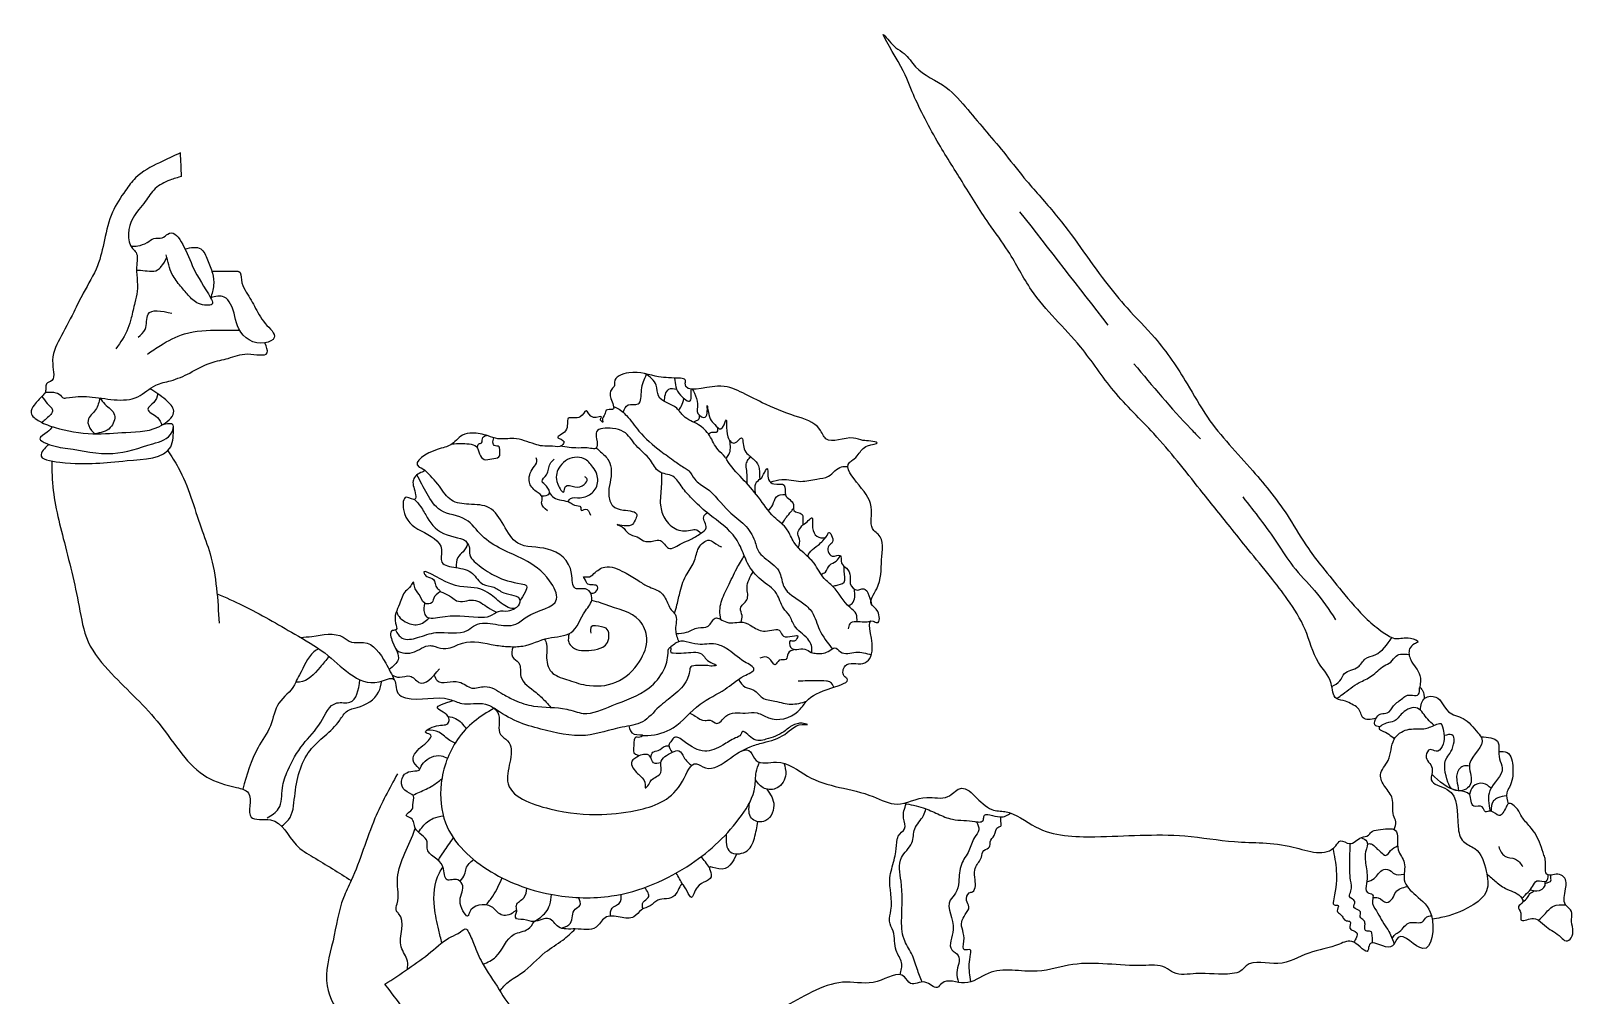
# Model space of a CAD drawing. Header units: millimetres. Extents: x 3298 to 5745, y 1190 to 2896.
# Drawn here: x 3298 to 4188, y 2201 to 2757 of the extents above; entities that cross this region are included whole.
import ezdxf

# ---------------------------------------------------------------- set-up
doc = ezdxf.new("R2010")
doc.units = ezdxf.units.MM

msp = doc.modelspace()

# ---------------------------------------------------------------- linework, layer by layer
for points in [[(4073.16, 2360.39), (4065.71, 2360.84), (4064.44, 2363.37), (4062.79, 2366.42), (4059.36, 2368.57), (4055.68, 2370.35), (4050.48, 2371.87), (4047.31, 2380.62), (4040.09, 2392.63), (4032.29, 2411.8), (4022.21, 2429.02), (4012.45, 2442.02), (3999.45, 2457.94), (3989.04, 2470.93), (3971.81, 2492.38), (3945.1, 2524.68), (3922.01, 2549.37), (3902.83, 2574.72), (3874.54, 2607.53), (3861.19, 2629.88), (3849.99, 2645.95), (3834.51, 2670.16), (3820.26, 2693.35), (3805.8, 2721.9), (3797.65, 2739.4), (3789.51, 2754.66), (3792.52, 2751.28), (3796.45, 2747.29), (3801.14, 2743.91), (3807.72, 2736.34), (3825.41, 2724.32), (3837.82, 2711.59), (3859.7, 2685.49), (3871.79, 2670.47), (3888.12, 2651.55), (3917.25, 2612.22), (3929.66, 2597.21), (3945.66, 2579.91), (3964.28, 2553.48), (3976.04, 2534.23), (4002.17, 2503.22), (4023.11, 2475.97), (4034.22, 2458.35), (4042.38, 2447.58), (4053.49, 2433.88), (4068.18, 2417.56), (4077.33, 2410.05), (4084.84, 2406.46), (4093.01, 2406.79), (4097.25, 2404.5), (4095.48, 2403.44), (4092.6, 2400.56), (4093.24, 2394.17), (4098.52, 2385.27), (4098.47, 2378.34)], [(3383.93, 2686.63), (3371.79, 2680.97), (3357.98, 2672.17), (3352.27, 2665.01), (3344.69, 2652.4), (3340.07, 2636.43), (3336.07, 2621.5), (3327.86, 2605.74), (3322.37, 2594.79), (3314.28, 2579.3), (3310.24, 2564.83), (3308.89, 2554.73), (3307.21, 2554.06), (3306.2, 2550.02), (3306.12, 2548.61)], [(3384.56, 2673.08), (3383.93, 2686.63)], [(3384.56, 2673.08), (3377.82, 2670.92), (3369.32, 2666.02), (3363.58, 2658.53), (3356.58, 2649.21), (3356.33, 2631.4), (3358.3, 2629.14), (3358.7, 2622.34), (3358.97, 2606.76), (3357.64, 2600.23), (3355.5, 2591.43), (3353.63, 2585.3), (3346.7, 2573.58)], [(3867.75, 2652.7), (3918.64, 2587.29)], [(3355.36, 2632.76), (3359.31, 2633.01), (3364.62, 2634.95), (3368.61, 2637.21), (3373.33, 2637.63), (3376.54, 2639.83), (3390.73, 2621.69), (3401.44, 2602.73), (3402.45, 2599.95), (3395.46, 2599.36), (3389.05, 2603.83), (3383.99, 2609.72), (3379.18, 2616.55), (3375.74, 2627.78)], [(3386.53, 2631.21), (3395.64, 2631.31), (3399.46, 2624.92), (3402.31, 2617.16), (3403.02, 2610.2), (3401.25, 2603.07)], [(3358.61, 2618.88), (3360.91, 2618.92), (3370.71, 2619.14), (3372.87, 2621.03), (3376.06, 2626.26)], [(3401.94, 2618.44), (3416.34, 2618.4), (3417.54, 2618.27), (3419, 2613.34), (3421.2, 2607.49), (3426.59, 2598.18), (3432.81, 2588.22), (3438.02, 2580.09), (3432.62, 2577.01), (3417.51, 2585.19), (3412.83, 2599.46), (3409.09, 2603.43), (3401.25, 2603.07)], [(3359.48, 2580.37), (3363.47, 2584.82), (3365.24, 2593.53), (3378.97, 2594.18)], [(3364.87, 2570.58), (3372.34, 2575.56), (3386.26, 2582.19), (3406.27, 2584.4), (3417.94, 2584.42)], [(3306.12, 2548.61), (3312.08, 2548.28), (3315.4, 2546.13), (3315.81, 2545.55), (3318.04, 2545.3), (3331.37, 2545.97), (3359.26, 2545.97), (3369.73, 2552.66), (3378.21, 2555.2), (3389.23, 2559.64), (3401.51, 2565.57), (3411.47, 2568.11), (3422.7, 2570.65), (3433.93, 2571.28), (3432.62, 2577.01)], [(3933.62, 2564.94), (3966.46, 2527.41), (3972, 2521.67)], [(3677.68, 2363.43), (3680.7, 2361.77), (3686.34, 2359.23), (3689.32, 2359.34), (3692.97, 2357.57), (3698.28, 2361.66), (3709.56, 2363.54), (3716.41, 2363.58), (3722.92, 2360.75), (3739.91, 2364.43), (3744.72, 2370.09), (3759.44, 2378.01), (3768.21, 2383.38), (3766.62, 2384.81), (3767.19, 2390.75), (3777.39, 2392.17), (3782.77, 2400.94), (3783.34, 2416.51), (3785.61, 2415.66), (3785.89, 2422.17), (3782.21, 2426.42), (3785.32, 2435.2), (3788.16, 2451.9), (3786.17, 2466.62), (3783.74, 2468.73), (3782.38, 2480.5), (3775.13, 2495), (3769.69, 2508.13), (3771.5, 2509.49), (3774.67, 2512.66), (3780.11, 2517.64), (3785.55, 2519.45), (3781.92, 2520.36), (3777.39, 2520.81), (3771.95, 2522.17), (3756.09, 2521.72), (3752.46, 2527.15), (3738.41, 2534.85), (3719.37, 2542.55), (3706.68, 2548.89), (3693.54, 2552.06), (3674.95, 2553.87), (3674.95, 2555.68), (3672.23, 2556.59), (3659.54, 2557.5), (3642.32, 2559.76), (3634.16, 2554.32), (3634.13, 2552.49), (3632.53, 2550.36), (3632, 2545.04), (3633.07, 2538.66), (3629.34, 2538.13), (3628.63, 2536), (3627.21, 2532.28), (3627.39, 2531.39), (3626.15, 2532.46), (3626.68, 2534.23), (3622.07, 2534.05), (3617.81, 2537.77), (3614.44, 2534.41), (3607.52, 2533.52), (3605.93, 2526.25), (3601.49, 2522.35), (3605.04, 2520.05), (3603.8, 2517.92), (3598.47, 2517.39), (3592.62, 2517.57), (3588.19, 2518.63), (3576.12, 2521.82), (3566.93, 2521.77), (3561.24, 2523.37), (3552.17, 2524.97), (3546.48, 2523.72), (3539.72, 2518.21), (3531.9, 2515.55), (3521.58, 2505.42), (3524.78, 2503.46), (3522.47, 2502.22), (3518.02, 2497.42), (3519.45, 2489.42), (3519.27, 2486.93), (3514.29, 2488), (3512.51, 2480.89), (3522.65, 2468.63), (3534.39, 2457.79), (3534.68, 2450.58), (3542.65, 2447.45), (3552.32, 2444.04), (3558.3, 2437.78), (3564.56, 2436.08), (3570.25, 2432.95), (3579.64, 2428.68), (3577.65, 2424.42), (3569.97, 2426.12), (3562, 2432.38), (3557.16, 2434.94), (3539.8, 2438.07), (3524.44, 2444.04), (3525.86, 2442.33), (3529.84, 2440.63), (3531.84, 2435.51), (3533.54, 2434.09), (3530.41, 2430.67), (3528.99, 2427.26), (3524.72, 2426.98), (3521.59, 2431.81), (3518.75, 2436.64), (3518.18, 2438.92), (3516.75, 2436.93), (3513.62, 2433.8), (3510.21, 2426.41), (3507.93, 2415.32), (3508.22, 2411.62), (3506.23, 2411.06), (3506.23, 2404.52), (3509.36, 2394.28), (3504.24, 2388.61)], [(3639.13, 2537.05), (3642.02, 2541.25), (3647.73, 2541.8), (3649.75, 2549.89), (3652.6, 2558.78)], [(3773.92, 2416.18), (3773.48, 2420.69), (3769.98, 2424.37), (3760.05, 2436.5), (3755.08, 2441.1), (3749.19, 2449.93), (3737.59, 2462.07), (3733.73, 2469.24), (3726.18, 2476.59), (3717.16, 2488), (3707.77, 2498.85), (3698.94, 2509.51), (3697.98, 2511.09), (3693.93, 2515.32), (3688.96, 2523.59), (3682.51, 2529.85), (3674.05, 2534.81), (3670, 2539.41), (3659.51, 2546.4), (3658.22, 2552.65), (3651.91, 2559.27)], [(3668.68, 2556.77), (3669.57, 2551.59), (3672.23, 2546.86), (3677.85, 2543.61), (3678.47, 2550.37), (3681.98, 2541.84), (3682.28, 2536.23), (3686.42, 2534.16), (3687.6, 2540.96), (3689.37, 2533.28), (3691.92, 2529.87), (3695.39, 2527.44), (3698.4, 2532.53), (3699.55, 2522.82), (3703.6, 2519.35), (3707.3, 2522.24), (3708.92, 2515.89), (3711.23, 2512.65), (3715.75, 2508.49), (3717.71, 2502.71), (3718.17, 2498.32), (3722.11, 2504.56), (3723.03, 2498.21), (3726.04, 2495.66), (3732.05, 2494.97), (3732.75, 2489.31), (3737.26, 2483.88), (3737.49, 2480.29), (3742.34, 2477.95), (3742.89, 2472.22), (3747.7, 2476.1), (3749.18, 2467.41), (3756.77, 2465.93), (3757.51, 2467.59), (3759.92, 2462.23), (3757.7, 2460.01), (3759.73, 2454.1), (3764.36, 2454.47), (3765.1, 2450.03), (3767.87, 2447.07), (3770.11, 2442.39), (3770.11, 2438.33), (3774.36, 2434.44), (3776.77, 2435.18), (3782.34, 2426.19)], [(3306.12, 2548.61), (3304.21, 2546.37), (3299.59, 2541.16), (3297.8, 2536.7), (3302.72, 2531.79), (3311.66, 2528.21), (3333.4, 2524.64), (3352.47, 2525.39), (3374.07, 2530.15), (3380.03, 2537.74), (3375.41, 2544.14), (3366.27, 2550.6)], [(3370.93, 2547.56), (3368.49, 2542.66), (3365.11, 2538.85), (3370.58, 2534.06), (3373.18, 2529.6)], [(3662.88, 2543.28), (3663.5, 2547.25), (3665.47, 2550.38), (3670, 2550.34)], [(3304.03, 2546.18), (3307.12, 2542.1), (3310.08, 2538.31), (3306.65, 2533.34), (3304.02, 2531.11)], [(3337.47, 2545.26), (3334.92, 2538.43), (3330.6, 2532.33), (3332.61, 2526.58), (3334.51, 2524.61)], [(3337.47, 2545.26), (3340.31, 2541.73), (3345.88, 2535.39), (3343.45, 2528.17), (3334.51, 2524.61)], [(3633.6, 2540.38), (3635.36, 2539.66), (3641.02, 2535.14), (3648.26, 2526.2), (3660.83, 2514.66), (3668.99, 2508.66), (3674.88, 2504.7), (3677.03, 2503.23), (3680.42, 2498.36), (3686.99, 2493.27), (3700.21, 2479.86), (3709.19, 2472.04), (3714.99, 2462.77), (3717.6, 2456.11), (3721.66, 2452.35), (3729.48, 2444.24), (3731.8, 2436.42), (3742.52, 2427.15), (3748.03, 2421.65), (3752.38, 2411.51), (3759.73, 2400.61)], [(3671.14, 2538.27), (3672.78, 2540.64), (3674.21, 2544.92)], [(3309.93, 2528.74), (3307.13, 2525.54), (3302.79, 2521.74), (3306.77, 2518.97), (3318.89, 2516.13), (3344.96, 2513.24), (3367.94, 2518.85), (3379.04, 2525.72), (3379.71, 2529.58), (3373.18, 2529.6)], [(3679.58, 2531.4), (3680.98, 2532.01), (3682.69, 2532.95), (3683.13, 2535.25)], [(3307.83, 2518.55), (3305.45, 2515.92), (3303.52, 2512.72), (3314.27, 2508.25), (3353.25, 2509.1), (3378.32, 2517.17), (3379.82, 2528.16)], [(3540.51, 2518.77), (3545.45, 2519), (3550.27, 2518.73), (3554.54, 2517.24), (3556.31, 2513.03), (3559.09, 2509.78), (3563.37, 2510.18), (3567.51, 2511.27), (3567.99, 2515.61), (3567.58, 2517.17), (3564.8, 2517.85), (3564.12, 2520.7), (3564.58, 2522.29)], [(3555, 2516.63), (3555.97, 2518.8), (3557.53, 2519.34), (3557.94, 2520.97), (3558.28, 2522.46), (3560.27, 2523.67)], [(3747.86, 2398.36), (3747.7, 2402.5), (3745.53, 2406.31), (3737.91, 2413.92), (3735.01, 2419.71), (3731.57, 2424.06), (3727.58, 2432.4), (3718.69, 2440.37), (3710.89, 2449.97), (3706.72, 2459.57), (3700.74, 2468.27), (3687.68, 2478.96), (3678.8, 2487.29), (3673.14, 2493.74), (3667.7, 2500.08), (3659.9, 2502.79), (3654.82, 2509.32), (3646.66, 2517.83), (3639.41, 2525.8), (3633.07, 2527.62), (3623.82, 2525.8), (3623.82, 2521.64), (3623.27, 2516.02), (3620.37, 2516.2), (3613.12, 2516.38), (3602.91, 2517.43)], [(3688.28, 2524.58), (3690.29, 2525.44), (3693.43, 2525.79), (3693.55, 2528.21)], [(3698.38, 2510.46), (3700.07, 2512.65), (3700.68, 2520.63)], [(3376.57, 2514.86), (3382.62, 2505.12), (3395.79, 2470.44), (3400.98, 2455.31), (3406.13, 2415.28)], [(3607.38, 2485.44), (3608.82, 2487.22), (3614.32, 2487.68), (3618.11, 2488.6), (3623.5, 2493.41), (3623.95, 2501.31), (3621.66, 2505.43), (3616.62, 2510.24), (3605.84, 2508.98), (3602.06, 2504.75), (3601.48, 2495.58), (3604.92, 2491.12), (3605.96, 2494.21), (3611.23, 2494.09), (3616.73, 2495.35), (3618.34, 2498.45), (3617.08, 2499.82)], [(3623.72, 2516.37), (3626.1, 2514.25), (3630.79, 2508.99), (3632.28, 2503.27), (3631.59, 2496.53), (3630.79, 2489.55), (3633.19, 2483.03), (3639.26, 2480.63), (3647.04, 2477.77), (3646.01, 2474.8), (3643.72, 2471.83), (3635.71, 2472.17), (3638.57, 2470.91), (3642.23, 2467.03), (3647.15, 2465.08), (3650.93, 2462.91), (3656.77, 2462.79), (3660.66, 2463.02), (3665.24, 2458.68), (3673.13, 2461.54), (3677.94, 2463.6), (3683.89, 2467.25), (3686.98, 2470.34), (3685.61, 2476.74), (3687.54, 2479.08)], [(3710.57, 2495.85), (3710.54, 2502.42), (3710.07, 2506.37), (3710.89, 2509.16), (3712.74, 2511.36)], [(3309.81, 2508.84), (3309.97, 2498.4), (3316.33, 2464.28), (3325.48, 2424.93), (3330.65, 2404.68), (3344.17, 2386.31), (3372.12, 2356.76), (3399.19, 2326.53), (3416.3, 2320.56), (3423.07, 2317.38), (3424.66, 2303.46), (3435.81, 2301.87), (3450.54, 2287.55), (3460.49, 2280.39), (3482.38, 2266.87)], [(3507.09, 2402.54), (3507.93, 2400.74), (3517.44, 2398.41), (3528.07, 2402.43), (3530.66, 2401.86), (3536.98, 2400.71), (3546.46, 2403.87), (3565.42, 2402.72), (3573.18, 2401.86), (3581.22, 2402.15), (3596.16, 2406.74), (3609.09, 2409.9), (3617.43, 2422.53), (3621.16, 2429.71), (3618.29, 2434.87), (3611.68, 2435.45), (3609.38, 2444.06), (3595.59, 2458.13), (3578.35, 2461.57), (3561.97, 2481.95), (3550.19, 2483.96), (3540.14, 2486.26), (3533.24, 2494.3), (3524.67, 2503.75)], [(3595.52, 2480.23), (3592.08, 2484.7), (3592.54, 2487.79), (3588.99, 2491.35), (3585.09, 2496.73), (3587.27, 2504.98), (3589.45, 2508.64), (3588.99, 2510.7)], [(3592.2, 2488.72), (3596.44, 2489.97), (3594.95, 2494.32), (3592.43, 2497.19), (3594.95, 2500.97), (3597.01, 2507.27), (3599.31, 2509.9)], [(3661.32, 2502.11), (3661.23, 2499.61), (3661.12, 2494.24), (3660.66, 2483.38), (3663.18, 2475.72), (3670.16, 2469.43), (3679.2, 2469.2), (3680.68, 2469.43), (3683.84, 2467.22)], [(3723.99, 2496.68), (3730.6, 2498.29), (3741.63, 2497.17), (3750.8, 2498.47), (3757.53, 2500.16), (3765.01, 2505.61), (3768.71, 2505.68)], [(3507.82, 2411.44), (3511.69, 2406.74), (3520.6, 2407.03), (3531.23, 2409.9), (3549.62, 2411.33), (3553.93, 2414.2), (3577.2, 2414.78), (3583.52, 2419.08), (3600.76, 2429.13), (3596.74, 2439.75), (3581.8, 2452.1), (3557.66, 2465.88), (3548.47, 2475.06), (3533.82, 2480.52), (3526.06, 2489.99), (3520.24, 2500.86)], [(3718, 2498.52), (3715.43, 2495.67), (3715.23, 2490.46)], [(3518.83, 2486.73), (3522.43, 2482.55), (3526.2, 2476.29), (3537.67, 2466.25), (3549.32, 2460.88), (3546.81, 2456.58), (3543.76, 2453.18), (3542.88, 2447.41)], [(3596.62, 2490.5), (3599.08, 2487.91), (3603.55, 2486.31), (3608.48, 2484.93), (3611.11, 2483.44), (3614.67, 2482.07), (3614.9, 2480.46), (3617.42, 2481.15), (3620.29, 2477.6)], [(3722.9, 2480.23), (3725.42, 2483.66), (3727.48, 2488.32), (3732.64, 2489.66)], [(3996.34, 2488.2), (4016.3, 2461.43), (4025.23, 2448.31), (4037.84, 2434.14), (4049.92, 2417.34)], [(3730.71, 2472.57), (3732.15, 2474.83), (3733.24, 2476.51), (3736.02, 2479.73), (3737.25, 2481.48)], [(3740.07, 2458.92), (3740.84, 2463.89), (3739.96, 2465.86), (3742.89, 2472.22)], [(3548.99, 2462.15), (3550.49, 2458.65), (3550.56, 2455.78), (3556.1, 2448.56), (3565.85, 2442.39), (3580.38, 2438.04), (3583.46, 2436.85), (3582.62, 2433.28), (3579.66, 2428.35)], [(3668.69, 2421.08), (3670.18, 2425.89), (3672, 2433.72), (3676, 2443.91), (3680.37, 2451.55), (3682.74, 2458.83), (3688.75, 2463.2), (3693.85, 2460.29), (3695.86, 2459.38)], [(3747.85, 2451.52), (3745.91, 2453.47), (3751.54, 2460.36), (3756.36, 2465.37)], [(3620.45, 2432.67), (3623.12, 2433.2), (3624.36, 2436.59), (3618.84, 2437.83), (3616.92, 2441.1), (3616.35, 2442), (3618.5, 2442), (3622.33, 2444.03), (3628.54, 2447.75), (3639.82, 2444.7), (3647.61, 2440.08), (3653.2, 2436.7), (3661.28, 2432.66), (3665.04, 2426.32), (3666.77, 2423.14), (3669.08, 2420.54), (3669.37, 2411.6), (3671.21, 2404.73)], [(3695.43, 2417.55), (3694.94, 2422.62), (3695.67, 2427.53), (3699.68, 2436.63), (3704.6, 2446.82), (3709, 2454.21)], [(3753.18, 2443.63), (3755.71, 2444.84), (3758.24, 2448.89), (3762.01, 2451.13), (3764.35, 2454.47)], [(3707.18, 2416), (3707.69, 2419.7), (3706.78, 2423.89), (3710.43, 2428.8), (3710.61, 2435.9), (3714.11, 2445.03)], [(3759.92, 2436.63), (3761.86, 2437.17), (3766.5, 2438.98), (3766.57, 2445.35), (3766.55, 2448.17)], [(3405.01, 2432.36), (3419.82, 2425.61), (3449.78, 2409.08), (3467.1, 2398.17), (3481.62, 2386.16), (3498.52, 2381.58), (3506.8, 2383.14), (3509.3, 2375.02), (3513.68, 2372.36), (3539.16, 2371.42), (3546.11, 2369.06), (3559.71, 2368.66), (3567.31, 2362.66), (3568.51, 2351.07), (3572.52, 2347.47), (3572.52, 2324.28), (3596.92, 2308.28), (3626.94, 2305.09), (3648.94, 2307.89), (3673.35, 2324.28), (3681.36, 2334.27), (3686.56, 2331.87), (3712.57, 2341.07), (3715.87, 2336.18), (3727.47, 2335.24), (3745.34, 2327.1), (3783.27, 2315.35), (3797.06, 2310.97), (3814.15, 2314.88), (3826.38, 2315.35), (3833.12, 2319.89), (3851.77, 2307.83), (3859.28, 2306.66), (3876.98, 2297.82), (3911.17, 2292.19), (3963.06, 2292.6), (3991.62, 2289.38), (4025.41, 2286.17), (4049.95, 2286.97), (4052.77, 2289.78), (4058, 2288.18), (4064.83, 2291.79), (4068.86, 2293), (4070.44, 2294.87), (4074.39, 2296.11), (4084.38, 2295.84), (4086.03, 2284.62), (4089.51, 2277.21), (4089.51, 2267.28), (4096.13, 2258.44), (4105.13, 2246.77), (4100.18, 2227.64), (4086.04, 2234.1), (4082.78, 2229.16), (4077.09, 2229.16), (4069.5, 2230.11), (4068.55, 2226.48), (4060.33, 2231.38), (4052.11, 2230.27), (4034.4, 2225.06), (4016.69, 2219.05), (3998.34, 2217.63), (3995.34, 2214.79), (3990.28, 2213.21), (3969.41, 2213.21), (3956.44, 2213.84), (3951.7, 2216.68), (3938.91, 2217.93), (3898.43, 2218.44), (3877.94, 2214.64), (3849.6, 2213.38), (3835.94, 2207.82), (3822.79, 2207.57), (3820.26, 2205.29), (3813.17, 2208.32), (3804.83, 2207.57), (3801.28, 2211.36), (3785.69, 2208.74), (3767.87, 2208.34), (3733.03, 2194.58), (3695.36, 2176.77)], [(3533.58, 2433.75), (3535.6, 2432.78), (3540.18, 2430.44), (3543.08, 2428.33), (3552.89, 2428.66), (3561.37, 2424.31), (3566.12, 2421.72)], [(3768.85, 2425.46), (3771.13, 2426.75), (3772.72, 2430.44), (3772.44, 2434.99)], [(3508.44, 2422.15), (3509.91, 2419.19), (3513.49, 2416.18), (3520.75, 2414.5), (3527.38, 2418.38)], [(3524.7, 2426.99), (3524.53, 2421.16), (3525.1, 2419.73), (3533.37, 2418.88), (3555.6, 2418.88), (3562.49, 2419.52), (3567.29, 2422.19), (3572.75, 2422.42), (3576.95, 2424.04)], [(3593.84, 2406.15), (3594.95, 2403.39), (3594.95, 2396.74), (3597.83, 2387.2), (3606.48, 2382.88), (3617.64, 2379.65), (3634.93, 2381.26), (3648.61, 2393.32), (3652.75, 2406.63), (3648.61, 2416.89), (3628.8, 2426.06), (3626.46, 2426.96), (3620.98, 2428.37)], [(3607.96, 2409.24), (3607.74, 2404.47), (3609.9, 2401.6), (3620.88, 2399.8), (3627.36, 2401.6), (3630.06, 2404.29), (3629.34, 2412.39), (3626.64, 2413.29), (3620.7, 2413.29), (3620.52, 2409.69)], [(3669.64, 2409.37), (3675.72, 2410.15), (3682.37, 2412.75), (3688.14, 2413.62), (3692.19, 2418.23), (3698.83, 2415.93), (3708.07, 2415.93), (3713.85, 2413.33), (3721.07, 2410.73), (3729.74, 2410.73), (3731.52, 2407.85), (3739.83, 2407.67), (3739.11, 2406.22), (3737.67, 2404.96), (3735.5, 2405.14), (3735.68, 2401.53), (3743.81, 2400.45), (3747.6, 2398.46), (3750.68, 2397.92), (3758.27, 2399.54), (3761.16, 2401.17), (3764.41, 2398.82), (3773.26, 2398.64), (3782.18, 2397.1)], [(3781.48, 2416.13), (3778.08, 2415.91), (3769.8, 2414.99), (3768.88, 2412.04)], [(3453.23, 2407.1), (3459.74, 2407.76), (3477.77, 2407.24), (3482.45, 2404.47), (3489.39, 2404.29), (3502.22, 2392.34), (3507.3, 2382.49)], [(3650.46, 2350.55), (3653.31, 2350.55), (3667.97, 2355.07), (3683.52, 2368.56), (3697.91, 2377.29), (3708.91, 2384.9), (3714.55, 2388.85), (3709.19, 2393.08), (3698.75, 2400.69), (3692.55, 2403.22), (3682.11, 2403.22), (3669.67, 2404.04), (3668.67, 2403.26), (3665.98, 2401.22)], [(4047.7, 2378.9), (4052.34, 2382.08), (4055.02, 2386.3), (4062.83, 2390.13), (4067.05, 2394.73), (4072.68, 2397.16), (4082.38, 2407.1)], [(3463.58, 2400.72), (3460.89, 2398.82), (3452.58, 2385.56), (3450.33, 2381.37), (3449.56, 2379.74), (3440.71, 2369.28), (3435.75, 2356.24), (3428.62, 2343.58), (3419.85, 2319.57)], [(3469.55, 2396.21), (3464.39, 2389.91), (3452.54, 2381.37), (3450.33, 2381.37)], [(3530.23, 2385.44), (3531.93, 2382.27), (3544.61, 2381.4), (3551.91, 2377.93), (3559.38, 2378.8), (3569.8, 2374.46), (3576.57, 2370.99), (3587.52, 2367.52), (3606.62, 2365.78), (3616.18, 2363.35), (3632.85, 2367.86), (3654.06, 2377.97), (3662.6, 2388.41), (3665.03, 2397.98), (3666.08, 2401.29), (3666.43, 2401.46), (3666.6, 2398.51), (3667.99, 2398.16), (3674.09, 2398.16), (3684.37, 2397.64), (3689.76, 2392.59), (3692.72, 2391.02), (3691.51, 2390.68), (3688.02, 2390.85), (3682.1, 2390.85), (3678.1, 2390.15), (3677.4, 2387.54), (3676.01, 2382.85), (3668.34, 2373.97), (3659.81, 2367.01), (3650.23, 2358.48), (3638.56, 2355.35), (3617.49, 2350.65), (3591.72, 2354.31), (3577.96, 2358.66), (3564.7, 2366.24)], [(3575.66, 2401.77), (3575.33, 2396.02), (3578.93, 2392.42), (3580.19, 2384.68), (3589.01, 2375.33), (3594.77, 2369.75), (3597.5, 2366.79)], [(3738.07, 2400.19), (3734.23, 2397.92), (3732.97, 2394.49), (3729.17, 2393.95), (3726.82, 2391.42), (3723.21, 2395.21), (3717.97, 2395.21)], [(4050.6, 2371.79), (4054, 2374.41), (4063.59, 2381.06), (4070.63, 2384.89), (4077.92, 2390.77), (4081.76, 2392.94), (4084.83, 2396.4), (4092.28, 2397.38)], [(3505.77, 2385.6), (3510.22, 2384.18), (3516.13, 2384.87), (3521.34, 2381.23), (3533.32, 2389.04)], [(3433.84, 2303.09), (3440.47, 2308.39), (3442.68, 2320.31), (3445.77, 2330.46), (3454.61, 2345.47), (3464.77, 2358.28), (3474.05, 2369.32), (3481.56, 2369.76), (3487.41, 2382.66)], [(3442.25, 2298.24), (3446.15, 2301.88), (3449.75, 2315.43), (3458.6, 2341.96), (3475.75, 2359.38), (3480.17, 2364.71), (3485.7, 2366.66), (3498.15, 2375.64), (3499.95, 2382.01)], [(3705.65, 2382.99), (3709.47, 2378.5), (3714.41, 2376.76), (3719.35, 2372.41), (3726.62, 2370.37), (3735.92, 2368.63), (3744.91, 2370.3)], [(3760.52, 2378.36), (3758.73, 2381.23), (3756.37, 2381.96), (3750.74, 2382.14), (3740.02, 2381.96)], [(4075.35, 2355.48), (4072.56, 2356.65), (4073.71, 2361.22), (4076.25, 2363.12), (4079.67, 2363.63), (4083.35, 2367.68), (4088.68, 2372.12), (4091.35, 2373.77), (4098.08, 2375.04), (4098.46, 2378.34), (4099.85, 2376.82), (4100.97, 2371.75)], [(3704.72, 2282.32), (3694.34, 2273.6), (3688.87, 2274.42), (3689.96, 2270.32), (3681.75, 2262.94), (3678.47, 2257.2), (3673.27, 2264.58), (3668.9, 2258.29), (3659.05, 2255.56), (3654.67, 2252.28), (3649.75, 2250.09), (3645.37, 2245.99), (3637.44, 2245.72), (3628.69, 2245.45), (3623.49, 2239.98), (3611.56, 2238.98), (3601.88, 2240.25), (3596.41, 2244.9), (3587.81, 2243.28), (3581.64, 2244.35), (3576.99, 2245.72), (3577.81, 2249.82), (3575.35, 2248.18), (3567.96, 2247.63), (3563.31, 2251.73), (3550.46, 2248.45), (3549.91, 2246.81), (3545.26, 2253.65), (3546.63, 2263.76), (3543.89, 2267.31), (3537.6, 2267.31), (3535.23, 2274.84), (3526.11, 2285.62), (3526.11, 2289.18), (3519.31, 2297.05), (3516.81, 2302.84), (3514.08, 2304.48), (3517.63, 2308.31), (3517.91, 2310.5), (3518.18, 2315.69), (3513.26, 2318.97), (3514.35, 2329.08), (3521.74, 2330.99), (3518.45, 2335.09), (3522.56, 2343.84), (3526.93, 2347.67), (3528.3, 2350.67), (3525.56, 2352.04), (3531.58, 2356.14), (3538.42, 2358.05), (3538.69, 2360.51), (3532.13, 2366.25), (3541.16, 2370.73)], [(4098.72, 2365.19), (4101.44, 2372.14), (4107.73, 2372.73), (4115, 2364.29), (4123.46, 2360.36), (4131.91, 2352.11), (4134.27, 2348.77), (4127.19, 2334.24), (4127.98, 2323.63), (4126.02, 2320.29), (4121.86, 2318.72), (4116.94, 2319.9), (4114.71, 2323.67), (4114.02, 2337.74), (4116.4, 2341.27), (4116.93, 2351.03), (4112.5, 2350.48)], [(3564.7, 2366.24), (3553.15, 2358.61), (3543.57, 2348.22), (3534.27, 2322.8), (3536.74, 2300.12), (3563, 2271.97), (3599.65, 2258.58), (3632.47, 2258.03), (3678.43, 2276.62), (3707.42, 2304.49), (3715.08, 2320.89), (3715.9, 2329.36), (3717.73, 2335.11)], [(3538.24, 2361.54), (3542.56, 2360.33), (3548.67, 2354.48)], [(4106.73, 2356.36), (4103.01, 2359.98), (4100.26, 2363.51), (4097.11, 2366.26), (4088.46, 2363.51), (4083.55, 2358.8), (4079.03, 2357.62), (4075.1, 2354.28), (4076.47, 2353.5), (4083.92, 2348.76)], [(3542.26, 2346.22), (3539.29, 2347.62), (3532.93, 2352.43), (3525.98, 2353.68)], [(3642.5, 2356.09), (3645.41, 2351.36), (3650.45, 2350.53), (3647.99, 2349.45), (3646.54, 2349.58), (3645.24, 2344.88), (3646.23, 2339.72), (3648.1, 2339.06), (3644.8, 2336.54), (3646.89, 2329.3), (3649.09, 2327.17), (3651.9, 2322.12), (3651.9, 2320.43), (3653.87, 2322.4), (3655.55, 2324.92), (3660.89, 2329.14), (3660.89, 2334.75), (3667.64, 2340.93), (3671.29, 2341.78), (3674.1, 2338.12), (3678.67, 2333.27)], [(3707.41, 2341.61), (3712.37, 2344.09), (3719.96, 2346.4), (3732.29, 2351.24), (3744.39, 2356.95), (3745.38, 2356.84), (3743.18, 2357.5), (3740.21, 2357.5), (3737.13, 2356.51), (3731.85, 2352.78), (3721.5, 2348.38), (3713.76, 2348.88), (3707.57, 2352.54), (3707.01, 2351.13), (3703.91, 2349.16), (3696.59, 2344.94), (3686.17, 2341.57), (3674.34, 2347.19), (3668.71, 2349.44), (3667.02, 2347.47), (3665.55, 2345.05), (3667.49, 2340.86)], [(4083.73, 2296.3), (4084.65, 2300.79), (4083.32, 2304.41), (4082.59, 2314.19), (4078.36, 2321.07), (4075.83, 2327.95), (4080.18, 2336.16), (4083.68, 2348.36), (4091.17, 2353.91), (4100.84, 2354.51), (4107.48, 2356.69), (4110.51, 2357.41), (4112.08, 2352.82), (4112.56, 2349.81), (4107.85, 2341.47), (4104.46, 2342.44), (4102.05, 2338.94), (4105.55, 2331.82), (4105.07, 2325.05), (4114.25, 2319.5), (4120.54, 2298.05), (4123.63, 2289.36), (4130.2, 2285.3), (4136.78, 2272.36), (4136.97, 2260.96), (4127.88, 2252.07), (4110.68, 2245.51), (4105.61, 2244.63)], [(3655.07, 2337.83), (3656.29, 2340.86), (3659.26, 2341.96), (3663.56, 2344.5), (3665.5, 2344.56)], [(4133.75, 2349.79), (4143.22, 2347.23), (4144.41, 2337.16), (4145.99, 2331.83), (4138.87, 2318.8), (4139.01, 2306.94)], [(3521.71, 2330.84), (3524, 2334.74), (3534.14, 2338.86), (3537.86, 2337.41)], [(3660.9, 2334.84), (3656.73, 2334.81), (3654.42, 2338.88), (3648.17, 2338.92)], [(3731.86, 2334.57), (3732.86, 2328.27), (3727.94, 2320.35), (3720.55, 2320.07), (3715.42, 2324.92)], [(4127.07, 2332.89), (4123.47, 2332.81), (4119.75, 2327.85), (4119.83, 2324.67), (4120.85, 2318.61)], [(4144.09, 2341.31), (4148.75, 2340.72), (4152.11, 2331.83), (4150.14, 2320.77), (4148.56, 2317.42), (4149.47, 2311.17)], [(3509.04, 2328.4), (3496.03, 2302.81), (3482.38, 2266.87), (3477.9, 2256.94), (3471.85, 2232.14), (3468.4, 2206.08), (3477.76, 2186.55), (3493.64, 2163.76)], [(3517.82, 2316.19), (3521.76, 2317.91), (3529.32, 2321.69), (3534.66, 2325.61)], [(4137.1, 2270.78), (4142.42, 2266.22), (4148.73, 2261.94), (4157.27, 2256.71), (4157.85, 2254.61), (4155.29, 2251.85), (4156.68, 2248.07), (4156.8, 2244.29), (4162.99, 2244.92), (4166.91, 2243.96), (4171.44, 2240.13), (4179.76, 2234.33), (4182.79, 2232.07), (4185.69, 2233.83), (4185.94, 2244.67), (4185.94, 2249.08), (4182.52, 2252.83), (4182.54, 2262.06), (4181.53, 2268.87), (4178, 2270.64), (4174.18, 2270.03), (4172.48, 2270.14), (4170.81, 2278.95), (4170.06, 2281.52), (4168.04, 2287.57), (4161.98, 2298.03), (4157.31, 2303.7), (4154.79, 2307.99), (4149.47, 2311.17), (4148.23, 2309.25), (4144.19, 2304.33), (4139.58, 2306.89), (4139.01, 2306.94), (4136.37, 2306.6), (4134.48, 2309.38), (4129.69, 2309.75), (4127.03, 2316.54), (4120.85, 2318.61), (4105.33, 2328.33)], [(3722.06, 2319.58), (3726.02, 2310.23), (3720.01, 2300.94), (3713.17, 2302.85), (3711.92, 2311.65)], [(4139.53, 2320.14), (4135.02, 2322.89), (4129.21, 2321.18), (4127.03, 2316.54)], [(4148.39, 2315.75), (4143.4, 2314.52), (4140.92, 2312.82), (4139.58, 2306.89)], [(3798.89, 2212.57), (3799.6, 2219.56), (3796.58, 2226.5), (3794.77, 2237.66), (3792.65, 2243.4), (3793.56, 2249.74), (3792.96, 2268.45), (3795.37, 2278.71), (3796.28, 2283.54), (3797.19, 2290.78), (3797.79, 2292.59), (3801.41, 2296.82), (3800.81, 2302.86), (3802.36, 2311.21)], [(3811.54, 2208.41), (3808.62, 2215.93), (3805.41, 2224.8), (3801.07, 2233.11), (3799.74, 2245.38), (3799.36, 2266.53), (3799.55, 2280.12), (3805.6, 2288.62), (3807.31, 2296.78), (3812.22, 2304.34), (3813.72, 2308.29)], [(3800.95, 2311.47), (3812.13, 2308.86), (3820.54, 2305.32), (3828.95, 2302.23), (3841.93, 2300.97), (3844.23, 2300.66), (3846.66, 2301.54), (3847.1, 2303.83), (3856.4, 2303.61), (3862.64, 2305.77)], [(3521.21, 2294.69), (3523.65, 2298.16), (3529.67, 2302.8), (3535.4, 2304.3)], [(3698.51, 2293.63), (3700.86, 2283.45), (3709.61, 2283.45), (3714.81, 2291.37), (3716.81, 2300.91)], [(3842.93, 2300.78), (3844.16, 2296.22), (3841.7, 2291.69), (3838.49, 2284.13), (3834.14, 2276.2), (3832.63, 2266.2), (3830.74, 2259.59), (3827.72, 2255.62), (3829.42, 2238.63), (3828.66, 2226.92), (3832.25, 2223.71), (3831.5, 2213.85), (3832.43, 2208.18)], [(3839.61, 2208.47), (3838.68, 2218.76), (3839.44, 2224.42), (3839.25, 2226.88), (3836.03, 2226.88), (3835.66, 2231.98), (3834.33, 2243.12), (3836.41, 2247.27), (3838.49, 2251.8), (3837.17, 2255.39), (3838.68, 2259.73), (3840.57, 2260.49), (3841.89, 2268.61), (3841.7, 2270.68), (3842.46, 2274.84), (3845.67, 2280.31), (3847.18, 2284.28), (3850.4, 2286.35), (3850.77, 2289.19), (3853.04, 2292.96), (3855.69, 2297.87), (3856.83, 2298.29), (3857.02, 2299.99), (3856.94, 2303.6)], [(3514.74, 2215.7), (3514.79, 2220.42), (3511.21, 2228.58), (3509.68, 2247.95), (3508.49, 2249.31), (3508.83, 2253.56), (3509, 2266.64), (3518.5, 2294.88), (3519.31, 2297.05)], [(3532.52, 2278.52), (3535.68, 2283.39), (3541.3, 2291.46)], [(4064.44, 2291.64), (4067.93, 2289.41), (4067.22, 2283.47), (4067.57, 2274.79), (4067.81, 2265.28), (4068.29, 2260.06), (4071.26, 2258.75), (4071.14, 2255.3), (4073.41, 2249.45), (4076.26, 2244.46), (4079.35, 2239.58), (4081.61, 2235.54), (4083.73, 2230.29)], [(4068.23, 2288.07), (4070.43, 2288.07), (4073.29, 2285.7), (4076.02, 2283.32), (4078.76, 2281.42), (4081.61, 2284.15), (4085.66, 2286.95)], [(3688.9, 2274.49), (3684.16, 2280.72)], [(4048.37, 2285.39), (4048.86, 2256.37), (4049.09, 2252.89), (4051.39, 2252.45), (4050.87, 2249.48), (4052.82, 2247.32), (4054.36, 2245.18), (4056.14, 2243.76), (4058.28, 2243.17), (4058.16, 2239.37), (4062.07, 2236.77), (4061.95, 2234.16), (4060.51, 2231.29)], [(4071.28, 2230.98), (4070.77, 2236.68), (4070.54, 2237.35), (4069.5, 2237.64), (4067.2, 2238.16), (4066.9, 2241.8), (4066.23, 2243.88), (4064.08, 2246.04), (4064.23, 2248.94), (4060.51, 2251.39), (4060.95, 2254.73), (4057.91, 2257.78), (4058.77, 2260.89), (4058.53, 2267.07), (4058.18, 2272.65), (4058.27, 2288.16)], [(4143.96, 2286.5), (4147.48, 2281.03), (4153.55, 2279.27), (4157.85, 2274.97)], [(3534.55, 2230.94), (3532.89, 2238.32), (3530.33, 2251.52), (3533.21, 2271.33), (3535.23, 2274.84)], [(3545.14, 2266.5), (3547.73, 2270.45), (3548.59, 2273.88), (3552.87, 2279.09)], [(3673.59, 2264.44), (3669.75, 2271.24)], [(4067.94, 2266.23), (4072.1, 2268.11), (4074.72, 2270.96), (4077.69, 2273.33), (4081.97, 2272.27), (4083.52, 2270.96), (4089.41, 2270.53)], [(3560.18, 2252.85), (3564.03, 2257.94), (3569.37, 2268.43)], [(3577.85, 2249.78), (3577.58, 2252.56), (3581.86, 2257.01), (3583.66, 2262.5)], [(3650.54, 2250.55), (3650.73, 2254.43), (3653.64, 2257.17), (3651.59, 2262.88)], [(4071.45, 2257.15), (4074.48, 2256.93), (4079.24, 2254.32), (4082.68, 2256.58), (4084.59, 2260.26), (4091.19, 2263.51)], [(4157.27, 2256.71), (4160.94, 2260.25), (4163.47, 2263.56), (4166.01, 2266.68), (4171.47, 2266.49), (4172.48, 2270.14)], [(4162.14, 2261.63), (4166.03, 2260.94), (4170.67, 2263.99), (4170.62, 2266.28)], [(4170.75, 2265.19), (4172.29, 2265.8), (4174.02, 2266.76), (4173.93, 2269.14), (4174.18, 2270.03)], [(3587.81, 2243.28), (3594.55, 2248.61), (3596.78, 2252.89), (3597.89, 2258.89)], [(3603.58, 2239.42), (3608.77, 2242.28), (3611.51, 2250.49), (3614.25, 2252.55), (3613.47, 2257.1)], [(3631.79, 2246.34), (3632.75, 2251.01), (3636.86, 2253.75), (3638.08, 2259.03)], [(4157.85, 2254.61), (4160.58, 2257.03), (4161.98, 2259.35), (4164.63, 2260.99)], [(4166.91, 2243.96), (4170.3, 2247.28), (4175.55, 2252.16), (4182.52, 2252.83)], [(4082.48, 2233.56), (4084.11, 2235.66), (4086.61, 2237.32), (4089.7, 2240.53), (4092.91, 2242.67), (4099.93, 2243.15), (4102.43, 2245.88), (4105.17, 2246.62)], [(3501.8, 2207.1), (3532.71, 2139.03), (3533.66, 2135.54), (3536.11, 2139.13), (3537.81, 2140.96), (3548.91, 2156.45), (3580.54, 2190), (3580.94, 2190.71), (3579.79, 2191.42), (3577.22, 2192.29), (3567.73, 2203.94), (3557.88, 2219.48), (3553.21, 2229.85), (3549.58, 2237.88), (3548.8, 2238.91), (3545.43, 2237.36), (3539.99, 2234.51), (3528.32, 2225.7), (3515.35, 2216.12), (3501.8, 2207.1)], [(3558.32, 2218.67), (3565.72, 2222.83), (3576.36, 2235.92), (3584.27, 2238.92), (3587.81, 2243.28)], [(3568.11, 2203.3), (3572.8, 2208.25), (3580.6, 2213.48), (3594.27, 2225.53), (3604.3, 2232.58), (3611.56, 2238.98)]]:
    msp.add_spline(points, degree=3)

doc.saveas('drawing.dxf')
